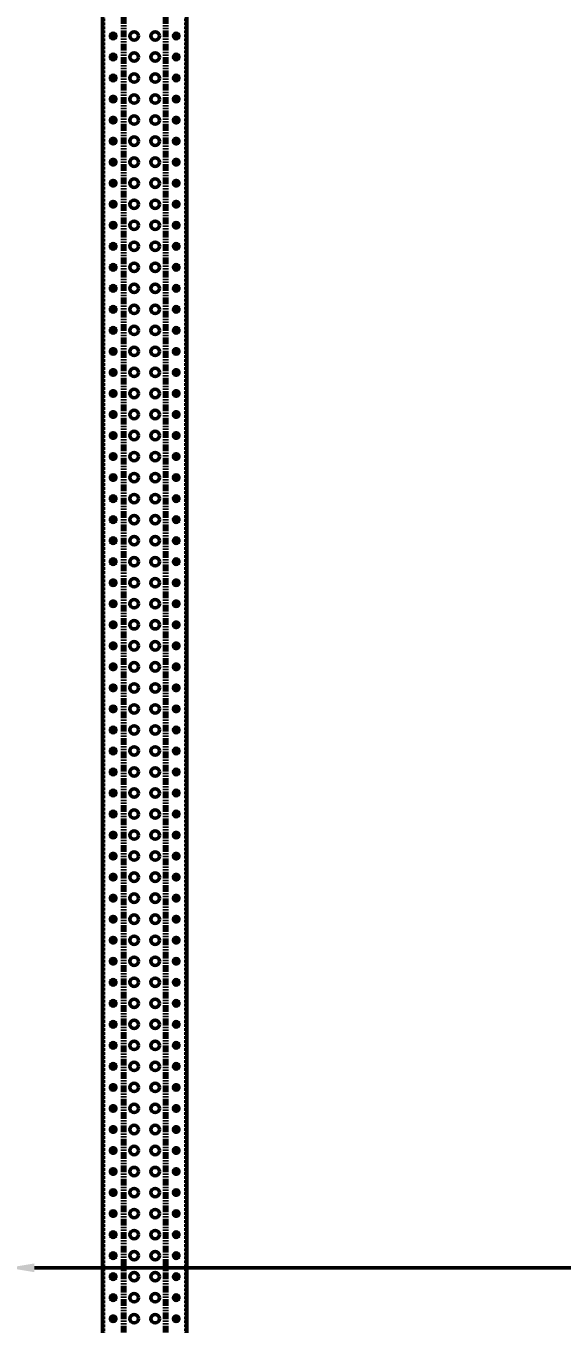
# Model space of a CAD drawing. Header units: millimetres. Extents: x -677815 to 476396, y -125373 to 39000.
# Drawn here: x 438818 to 440094, y -32618 to -29531 of the extents above; entities that cross this region are included whole.
import ezdxf

# ---------------------------------------------------------------- set-up
doc = ezdxf.new("R2010")
doc.units = ezdxf.units.MM
for name, pattern in [('Xref Rapid Pick$0$CENTER', [7, 4, -1, 1, -1]), ('Xref Rapid Pick$0$HIDDEN', [9.525, 6.35, -3.175]), ('Xref Rapid Pick$0$PHANTOM2', [31.75, 15.875, -3.175, 3.175, -3.175, 3.175, -3.175])]:
    doc.linetypes.add(name, pattern=pattern)
for name, color, linetype, lineweight in [('AM_BOR', 4, 'Continuous', 25), ('Xref Rapid Pick$0$BEAM_SIGMA', 2, 'Continuous', 50), ('Xref Rapid Pick$0$Dims', 7, 'Continuous', 50)]:
    doc.layers.add(name, color=color, linetype=linetype, lineweight=lineweight)
doc.styles.add('Xref Rapid Pick$0$STANDARD', font='ISOCP.SHX')
doc.dimstyles.new('Xref Rapid Pick$0$AM_ISO$0', dxfattribs={"dimtxt": 3.5, "dimasz": 2.5, "dimexe": 1.5, "dimexo": 1.5, "dimgap": 1.5, "dimtad": 1, "dimdsep": 46, "dimtxsty": 'Xref Rapid Pick$0$STANDARD', "dimcen": 0, "dimclrd": 256, "dimclre": 256, "dimclrt": 40, "dimadec": 0, "dimazin": 2, "dimtp": 0.1, "dimtm": 0.1, "dimtfac": 0.71, "dimtmove": 0, "dimatfit": 3, "dimfxl": 1, "dimlwd": 50, "dimlwe": 50, "dimarcsym": 1})

# ---------------------------------------------------------------- blocks, each defined once
blk = doc.blocks.new('*U794')
for p, q in [((32175, 25), (-25, 25)), ((32175, -175), (-25, -175))]:
    blk.add_line(p, q)
at = {"color": 8, "linetype": 'Xref Rapid Pick$0$HIDDEN'}
for p, q in [((32175, 22.6), (-25, 22.6)), ((9293.5, 25), (9293.5, 22.6)), ((9306.5, 25), (9306.5, 22.6)), ((9343.5, 25), (9343.5, 22.6)), ((9356.5, 25), (9356.5, 22.6)), ((9393.5, 25), (9393.5, 22.6)), ((9406.5, 25), (9406.5, 22.6)), ((9443.5, 25), (9443.5, 22.6)), ((9456.5, 25), (9456.5, 22.6)), ((9493.5, 25), (9493.5, 22.6)), ((9506.5, 25), (9506.5, 22.6)), ((9543.5, 25), (9543.5, 22.6)), ((9556.5, 25), (9556.5, 22.6)), ((9593.5, 25), (9593.5, 22.6)), ((9606.5, 25), (9606.5, 22.6)), ((9643.5, 25), (9643.5, 22.6)), ((9656.5, 25), (9656.5, 22.6)), ((9693.5, 25), (9693.5, 22.6)), ((9706.5, 25), (9706.5, 22.6)), ((9743.5, 25), (9743.5, 22.6)), ((9756.5, 25), (9756.5, 22.6)), ((9793.5, 25), (9793.5, 22.6)), ((9806.5, 25), (9806.5, 22.6)), ((9843.5, 25), (9843.5, 22.6)), ((9856.5, 25), (9856.5, 22.6)), ((9893.5, 25), (9893.5, 22.6)), ((9906.5, 25), (9906.5, 22.6)), ((9943.5, 25), (9943.5, 22.6)), ((9956.5, 25), (9956.5, 22.6)), ((9993.5, 25), (9993.5, 22.6)), ((10006.5, 25), (10006.5, 22.6)), ((10043.5, 25), (10043.5, 22.6)), ((10056.5, 25), (10056.5, 22.6)), ((10093.5, 25), (10093.5, 22.6)), ((10106.5, 25), (10106.5, 22.6)), ((10143.5, 25), (10143.5, 22.6)), ((10156.5, 25), (10156.5, 22.6)), ((10193.5, 25), (10193.5, 22.6)), ((10206.5, 25), (10206.5, 22.6)), ((10243.5, 25), (10243.5, 22.6)), ((10256.5, 25), (10256.5, 22.6)), ((10293.5, 25), (10293.5, 22.6)), ((10306.5, 25), (10306.5, 22.6)), ((10343.5, 25), (10343.5, 22.6)), ((10356.5, 25), (10356.5, 22.6)), ((10393.5, 25), (10393.5, 22.6)), ((10406.5, 25), (10406.5, 22.6)), ((10443.5, 25), (10443.5, 22.6)), ((10456.5, 25), (10456.5, 22.6)), ((10493.5, 25), (10493.5, 22.6)), ((10506.5, 25), (10506.5, 22.6)), ((10543.5, 25), (10543.5, 22.6)), ((10556.5, 25), (10556.5, 22.6)), ((10593.5, 25), (10593.5, 22.6)), ((10606.5, 25), (10606.5, 22.6)), ((10643.5, 25), (10643.5, 22.6)), ((10656.5, 25), (10656.5, 22.6)), ((10693.5, 25), (10693.5, 22.6)), ((10706.5, 25), (10706.5, 22.6)), ((10743.5, 25), (10743.5, 22.6)), ((10756.5, 25), (10756.5, 22.6)), ((10793.5, 25), (10793.5, 22.6)), ((10806.5, 25), (10806.5, 22.6)), ((10843.5, 25), (10843.5, 22.6)), ((10856.5, 25), (10856.5, 22.6)), ((10893.5, 25), (10893.5, 22.6)), ((10906.5, 25), (10906.5, 22.6)), ((10943.5, 25), (10943.5, 22.6)), ((10956.5, 25), (10956.5, 22.6)), ((10993.5, 25), (10993.5, 22.6)), ((11006.5, 25), (11006.5, 22.6)), ((11043.5, 25), (11043.5, 22.6)), ((11056.5, 25), (11056.5, 22.6)), ((11093.5, 25), (11093.5, 22.6)), ((11106.5, 25), (11106.5, 22.6)), ((11143.5, 25), (11143.5, 22.6)), ((11156.5, 25), (11156.5, 22.6)), ((11193.5, 25), (11193.5, 22.6)), ((11206.5, 25), (11206.5, 22.6)), ((11243.5, 25), (11243.5, 22.6)), ((11256.5, 25), (11256.5, 22.6)), ((11293.5, 25), (11293.5, 22.6)), ((11306.5, 25), (11306.5, 22.6)), ((11343.5, 25), (11343.5, 22.6)), ((11356.5, 25), (11356.5, 22.6)), ((11393.5, 25), (11393.5, 22.6)), ((11406.5, 25), (11406.5, 22.6)), ((11443.5, 25), (11443.5, 22.6)), ((11456.5, 25), (11456.5, 22.6)), ((11493.5, 25), (11493.5, 22.6)), ((11506.5, 25), (11506.5, 22.6)), ((11543.5, 25), (11543.5, 22.6)), ((11556.5, 25), (11556.5, 22.6)), ((11593.5, 25), (11593.5, 22.6)), ((11606.5, 25), (11606.5, 22.6)), ((11643.5, 25), (11643.5, 22.6)), ((11656.5, 25), (11656.5, 22.6)), ((11693.5, 25), (11693.5, 22.6)), ((11706.5, 25), (11706.5, 22.6)), ((11743.5, 25), (11743.5, 22.6)), ((11756.5, 25), (11756.5, 22.6)), ((11793.5, 25), (11793.5, 22.6)), ((11806.5, 25), (11806.5, 22.6)), ((11843.5, 25), (11843.5, 22.6)), ((11856.5, 25), (11856.5, 22.6)), ((11893.5, 25), (11893.5, 22.6)), ((11906.5, 25), (11906.5, 22.6)), ((11943.5, 25), (11943.5, 22.6)), ((11956.5, 25), (11956.5, 22.6)), ((11993.5, 25), (11993.5, 22.6)), ((12006.5, 25), (12006.5, 22.6)), ((12043.5, 25), (12043.5, 22.6)), ((12056.5, 25), (12056.5, 22.6)), ((12093.5, 25), (12093.5, 22.6)), ((12106.5, 25), (12106.5, 22.6)), ((12143.5, 25), (12143.5, 22.6)), ((12156.5, 25), (12156.5, 22.6)), ((12193.5, 25), (12193.5, 22.6)), ((12206.5, 25), (12206.5, 22.6)), ((12243.5, 25), (12243.5, 22.6)), ((12256.5, 25), (12256.5, 22.6)), ((12293.5, 25), (12293.5, 22.6)), ((12306.5, 25), (12306.5, 22.6)), ((12343.5, 25), (12343.5, 22.6)), ((12356.5, 25), (12356.5, 22.6)), ((32175, -172.6), (-25, -172.6)), ((9293.5, -172.6), (9293.5, -175)), ((9306.5, -172.6), (9306.5, -175)), ((9343.5, -172.6), (9343.5, -175)), ((9356.5, -172.6), (9356.5, -175)), ((9393.5, -172.6), (9393.5, -175)), ((9406.5, -172.6), (9406.5, -175)), ((9443.5, -172.6), (9443.5, -175)), ((9456.5, -172.6), (9456.5, -175)), ((9493.5, -172.6), (9493.5, -175)), ((9506.5, -172.6), (9506.5, -175)), ((9543.5, -172.6), (9543.5, -175)), ((9556.5, -172.6), (9556.5, -175)), ((9593.5, -172.6), (9593.5, -175)), ((9606.5, -172.6), (9606.5, -175)), ((9643.5, -172.6), (9643.5, -175)), ((9656.5, -172.6), (9656.5, -175)), ((9693.5, -172.6), (9693.5, -175)), ((9706.5, -172.6), (9706.5, -175)), ((9743.5, -172.6), (9743.5, -175)), ((9756.5, -172.6), (9756.5, -175)), ((9793.5, -172.6), (9793.5, -175)), ((9806.5, -172.6), (9806.5, -175)), ((9843.5, -172.6), (9843.5, -175)), ((9856.5, -172.6), (9856.5, -175)), ((9893.5, -172.6), (9893.5, -175)), ((9906.5, -172.6), (9906.5, -175)), ((9943.5, -172.6), (9943.5, -175)), ((9956.5, -172.6), (9956.5, -175)), ((9993.5, -172.6), (9993.5, -175)), ((10006.5, -172.6), (10006.5, -175)), ((10043.5, -172.6), (10043.5, -175)), ((10056.5, -172.6), (10056.5, -175)), ((10093.5, -172.6), (10093.5, -175)), ((10106.5, -172.6), (10106.5, -175)), ((10143.5, -172.6), (10143.5, -175)), ((10156.5, -172.6), (10156.5, -175)), ((10193.5, -172.6), (10193.5, -175)), ((10206.5, -172.6), (10206.5, -175)), ((10243.5, -172.6), (10243.5, -175)), ((10256.5, -172.6), (10256.5, -175)), ((10293.5, -172.6), (10293.5, -175)), ((10306.5, -172.6), (10306.5, -175)), ((10343.5, -172.6), (10343.5, -175)), ((10356.5, -172.6), (10356.5, -175)), ((10393.5, -172.6), (10393.5, -175)), ((10406.5, -172.6), (10406.5, -175)), ((10443.5, -172.6), (10443.5, -175)), ((10456.5, -172.6), (10456.5, -175)), ((10493.5, -172.6), (10493.5, -175)), ((10506.5, -172.6), (10506.5, -175)), ((10543.5, -172.6), (10543.5, -175)), ((10556.5, -172.6), (10556.5, -175)), ((10593.5, -172.6), (10593.5, -175)), ((10606.5, -172.6), (10606.5, -175)), ((10643.5, -172.6), (10643.5, -175)), ((10656.5, -172.6), (10656.5, -175)), ((10693.5, -172.6), (10693.5, -175)), ((10706.5, -172.6), (10706.5, -175)), ((10743.5, -172.6), (10743.5, -175)), ((10756.5, -172.6), (10756.5, -175)), ((10793.5, -172.6), (10793.5, -175)), ((10806.5, -172.6), (10806.5, -175)), ((10843.5, -172.6), (10843.5, -175)), ((10856.5, -172.6), (10856.5, -175)), ((10893.5, -172.6), (10893.5, -175)), ((10906.5, -172.6), (10906.5, -175)), ((10943.5, -172.6), (10943.5, -175)), ((10956.5, -172.6), (10956.5, -175)), ((10993.5, -172.6), (10993.5, -175)), ((11006.5, -172.6), (11006.5, -175)), ((11043.5, -172.6), (11043.5, -175)), ((11056.5, -172.6), (11056.5, -175)), ((11093.5, -172.6), (11093.5, -175)), ((11106.5, -172.6), (11106.5, -175)), ((11143.5, -172.6), (11143.5, -175)), ((11156.5, -172.6), (11156.5, -175)), ((11193.5, -172.6), (11193.5, -175)), ((11206.5, -172.6), (11206.5, -175)), ((11243.5, -172.6), (11243.5, -175)), ((11256.5, -172.6), (11256.5, -175)), ((11293.5, -172.6), (11293.5, -175)), ((11306.5, -172.6), (11306.5, -175)), ((11343.5, -172.6), (11343.5, -175)), ((11356.5, -172.6), (11356.5, -175)), ((11393.5, -172.6), (11393.5, -175)), ((11406.5, -172.6), (11406.5, -175)), ((11443.5, -172.6), (11443.5, -175)), ((11456.5, -172.6), (11456.5, -175)), ((11493.5, -172.6), (11493.5, -175)), ((11506.5, -172.6), (11506.5, -175)), ((11543.5, -172.6), (11543.5, -175)), ((11556.5, -172.6), (11556.5, -175)), ((11593.5, -172.6), (11593.5, -175)), ((11606.5, -172.6), (11606.5, -175)), ((11643.5, -172.6), (11643.5, -175)), ((11656.5, -172.6), (11656.5, -175)), ((11693.5, -172.6), (11693.5, -175)), ((11706.5, -172.6), (11706.5, -175)), ((11743.5, -172.6), (11743.5, -175)), ((11756.5, -172.6), (11756.5, -175)), ((11793.5, -172.6), (11793.5, -175)), ((11806.5, -172.6), (11806.5, -175)), ((11843.5, -172.6), (11843.5, -175)), ((11856.5, -172.6), (11856.5, -175)), ((11893.5, -172.6), (11893.5, -175)), ((11906.5, -172.6), (11906.5, -175)), ((11943.5, -172.6), (11943.5, -175)), ((11956.5, -172.6), (11956.5, -175)), ((11993.5, -172.6), (11993.5, -175)), ((12006.5, -172.6), (12006.5, -175)), ((12043.5, -172.6), (12043.5, -175)), ((12056.5, -172.6), (12056.5, -175)), ((12093.5, -172.6), (12093.5, -175)), ((12106.5, -172.6), (12106.5, -175)), ((12143.5, -172.6), (12143.5, -175)), ((12156.5, -172.6), (12156.5, -175)), ((12193.5, -172.6), (12193.5, -175)), ((12206.5, -172.6), (12206.5, -175)), ((12243.5, -172.6), (12243.5, -175)), ((12256.5, -172.6), (12256.5, -175)), ((12293.5, -172.6), (12293.5, -175)), ((12306.5, -172.6), (12306.5, -175)), ((12343.5, -172.6), (12343.5, -175)), ((12356.5, -172.6), (12356.5, -175))]:
    blk.add_line(p, q, dxfattribs=at)
at = {"color": 8, "linetype": 'Xref Rapid Pick$0$CENTER'}
for p, q in [((9308.5, 0), (9291.5, 0)), ((9300, 27), (9300, 20.6)), ((9300, -8.5), (9300, 8.5)), ((9358.5, 0), (9341.5, 0)), ((9350, 27), (9350, 20.6)), ((9350, -8.5), (9350, 8.5)), ((9408.5, 0), (9391.5, 0)), ((9400, 27), (9400, 20.6)), ((9400, -8.5), (9400, 8.5)), ((9458.5, 0), (9441.5, 0)), ((9450, 27), (9450, 20.6)), ((9450, -8.5), (9450, 8.5)), ((9508.5, 0), (9491.5, 0)), ((9500, 27), (9500, 20.6)), ((9500, -8.5), (9500, 8.5)), ((9558.5, 0), (9541.5, 0)), ((9550, 27), (9550, 20.6)), ((9550, -8.5), (9550, 8.5)), ((9608.5, 0), (9591.5, 0)), ((9600, 27), (9600, 20.6)), ((9600, -8.5), (9600, 8.5)), ((9658.5, 0), (9641.5, 0)), ((9650, 27), (9650, 20.6)), ((9650, -8.5), (9650, 8.5)), ((9708.5, 0), (9691.5, 0)), ((9700, 27), (9700, 20.6)), ((9700, -8.5), (9700, 8.5)), ((9758.5, 0), (9741.5, 0)), ((9750, 27), (9750, 20.6)), ((9750, -8.5), (9750, 8.5)), ((9808.5, 0), (9791.5, 0)), ((9800, 27), (9800, 20.6)), ((9800, -8.5), (9800, 8.5)), ((9858.5, 0), (9841.5, 0)), ((9850, 27), (9850, 20.6)), ((9850, -8.5), (9850, 8.5)), ((9908.5, 0), (9891.5, 0)), ((9900, 27), (9900, 20.6)), ((9900, -8.5), (9900, 8.5)), ((9958.5, 0), (9941.5, 0)), ((9950, 27), (9950, 20.6)), ((9950, -8.5), (9950, 8.5)), ((10008.5, 0), (9991.5, 0)), ((10000, 27), (10000, 20.6)), ((10000, -8.5), (10000, 8.5)), ((10058.5, 0), (10041.5, 0)), ((10050, 27), (10050, 20.6)), ((10050, -8.5), (10050, 8.5)), ((10108.5, 0), (10091.5, 0)), ((10100, 27), (10100, 20.6)), ((10100, -8.5), (10100, 8.5)), ((10158.5, 0), (10141.5, 0)), ((10150, 27), (10150, 20.6)), ((10150, -8.5), (10150, 8.5)), ((10208.5, 0), (10191.5, 0)), ((10200, 27), (10200, 20.6)), ((10200, -8.5), (10200, 8.5)), ((10258.5, 0), (10241.5, 0)), ((10250, 27), (10250, 20.6)), ((10250, -8.5), (10250, 8.5)), ((10308.5, 0), (10291.5, 0)), ((10300, 27), (10300, 20.6)), ((10300, -8.5), (10300, 8.5)), ((10358.5, 0), (10341.5, 0)), ((10350, 27), (10350, 20.6)), ((10350, -8.5), (10350, 8.5)), ((10408.5, 0), (10391.5, 0)), ((10400, 27), (10400, 20.6)), ((10400, -8.5), (10400, 8.5)), ((10458.5, 0), (10441.5, 0)), ((10450, 27), (10450, 20.6)), ((10450, -8.5), (10450, 8.5)), ((10508.5, 0), (10491.5, 0)), ((10500, 27), (10500, 20.6)), ((10500, -8.5), (10500, 8.5)), ((10558.5, 0), (10541.5, 0)), ((10550, 27), (10550, 20.6)), ((10550, -8.5), (10550, 8.5)), ((10608.5, 0), (10591.5, 0)), ((10600, 27), (10600, 20.6)), ((10600, -8.5), (10600, 8.5)), ((10658.5, 0), (10641.5, 0)), ((10650, 27), (10650, 20.6)), ((10650, -8.5), (10650, 8.5)), ((10708.5, 0), (10691.5, 0)), ((10700, 27), (10700, 20.6)), ((10700, -8.5), (10700, 8.5)), ((10758.5, 0), (10741.5, 0)), ((10750, 27), (10750, 20.6)), ((10750, -8.5), (10750, 8.5)), ((10808.5, 0), (10791.5, 0)), ((10800, 27), (10800, 20.6)), ((10800, -8.5), (10800, 8.5)), ((10858.5, 0), (10841.5, 0)), ((10850, 27), (10850, 20.6)), ((10850, -8.5), (10850, 8.5)), ((10908.5, 0), (10891.5, 0)), ((10900, 27), (10900, 20.6)), ((10900, -8.5), (10900, 8.5)), ((10958.5, 0), (10941.5, 0)), ((10950, 27), (10950, 20.6)), ((10950, -8.5), (10950, 8.5)), ((11008.5, 0), (10991.5, 0)), ((11000, 27), (11000, 20.6)), ((11000, -8.5), (11000, 8.5)), ((11058.5, 0), (11041.5, 0)), ((11050, 27), (11050, 20.6)), ((11050, -8.5), (11050, 8.5)), ((11108.5, 0), (11091.5, 0)), ((11100, 27), (11100, 20.6)), ((11100, -8.5), (11100, 8.5)), ((11158.5, 0), (11141.5, 0)), ((11150, 27), (11150, 20.6)), ((11150, -8.5), (11150, 8.5)), ((11208.5, 0), (11191.5, 0)), ((11200, 27), (11200, 20.6)), ((11200, -8.5), (11200, 8.5)), ((11258.5, 0), (11241.5, 0)), ((11250, 27), (11250, 20.6)), ((11250, -8.5), (11250, 8.5)), ((11308.5, 0), (11291.5, 0)), ((11300, 27), (11300, 20.6)), ((11300, -8.5), (11300, 8.5)), ((11358.5, 0), (11341.5, 0)), ((11350, 27), (11350, 20.6)), ((11350, -8.5), (11350, 8.5)), ((11408.5, 0), (11391.5, 0)), ((11400, 27), (11400, 20.6)), ((11400, -8.5), (11400, 8.5)), ((11458.5, 0), (11441.5, 0)), ((11450, 27), (11450, 20.6)), ((11450, -8.5), (11450, 8.5)), ((11508.5, 0), (11491.5, 0)), ((11500, 27), (11500, 20.6)), ((11500, -8.5), (11500, 8.5)), ((11558.5, 0), (11541.5, 0)), ((11550, 27), (11550, 20.6)), ((11550, -8.5), (11550, 8.5)), ((11608.5, 0), (11591.5, 0)), ((11600, 27), (11600, 20.6)), ((11600, -8.5), (11600, 8.5)), ((11658.5, 0), (11641.5, 0)), ((11650, 27), (11650, 20.6)), ((11650, -8.5), (11650, 8.5)), ((11708.5, 0), (11691.5, 0)), ((11700, 27), (11700, 20.6)), ((11700, -8.5), (11700, 8.5)), ((11758.5, 0), (11741.5, 0)), ((11750, 27), (11750, 20.6)), ((11750, -8.5), (11750, 8.5)), ((11808.5, 0), (11791.5, 0)), ((11800, 27), (11800, 20.6)), ((11800, -8.5), (11800, 8.5)), ((11858.5, 0), (11841.5, 0)), ((11850, 27), (11850, 20.6)), ((11850, -8.5), (11850, 8.5)), ((11908.5, 0), (11891.5, 0)), ((11900, 27), (11900, 20.6)), ((11900, -8.5), (11900, 8.5)), ((11958.5, 0), (11941.5, 0)), ((11950, 27), (11950, 20.6)), ((11950, -8.5), (11950, 8.5)), ((12008.5, 0), (11991.5, 0)), ((12000, 27), (12000, 20.6)), ((12000, -8.5), (12000, 8.5)), ((12058.5, 0), (12041.5, 0)), ((12050, 27), (12050, 20.6)), ((12050, -8.5), (12050, 8.5)), ((12108.5, 0), (12091.5, 0)), ((12100, 27), (12100, 20.6)), ((12100, -8.5), (12100, 8.5)), ((12158.5, 0), (12141.5, 0)), ((12150, 27), (12150, 20.6)), ((12150, -8.5), (12150, 8.5)), ((12208.5, 0), (12191.5, 0)), ((12200, 27), (12200, 20.6)), ((12200, -8.5), (12200, 8.5)), ((12258.5, 0), (12241.5, 0)), ((12250, 27), (12250, 20.6)), ((12250, -8.5), (12250, 8.5)), ((12308.5, 0), (12291.5, 0)), ((12300, 27), (12300, 20.6)), ((12300, -8.5), (12300, 8.5)), ((12358.5, 0), (12341.5, 0)), ((12350, 27), (12350, 20.6)), ((12350, -8.5), (12350, 8.5)), ((9308.5, -150), (9291.5, -150)), ((9300, -158.5), (9300, -141.5)), ((9358.5, -150), (9341.5, -150)), ((9350, -158.5), (9350, -141.5)), ((9408.5, -150), (9391.5, -150)), ((9400, -158.5), (9400, -141.5)), ((9458.5, -150), (9441.5, -150)), ((9450, -158.5), (9450, -141.5)), ((9508.5, -150), (9491.5, -150)), ((9500, -158.5), (9500, -141.5)), ((9558.5, -150), (9541.5, -150)), ((9550, -158.5), (9550, -141.5)), ((9608.5, -150), (9591.5, -150)), ((9600, -158.5), (9600, -141.5)), ((9658.5, -150), (9641.5, -150)), ((9650, -158.5), (9650, -141.5)), ((9708.5, -150), (9691.5, -150)), ((9700, -158.5), (9700, -141.5)), ((9758.5, -150), (9741.5, -150)), ((9750, -158.5), (9750, -141.5)), ((9808.5, -150), (9791.5, -150)), ((9800, -158.5), (9800, -141.5)), ((9858.5, -150), (9841.5, -150)), ((9850, -158.5), (9850, -141.5)), ((9908.5, -150), (9891.5, -150)), ((9900, -158.5), (9900, -141.5)), ((9958.5, -150), (9941.5, -150)), ((9950, -158.5), (9950, -141.5)), ((10008.5, -150), (9991.5, -150)), ((10000, -158.5), (10000, -141.5)), ((10058.5, -150), (10041.5, -150)), ((10050, -158.5), (10050, -141.5)), ((10108.5, -150), (10091.5, -150)), ((10100, -158.5), (10100, -141.5)), ((10158.5, -150), (10141.5, -150)), ((10150, -158.5), (10150, -141.5)), ((10208.5, -150), (10191.5, -150)), ((10200, -158.5), (10200, -141.5)), ((10258.5, -150), (10241.5, -150)), ((10250, -158.5), (10250, -141.5)), ((10308.5, -150), (10291.5, -150)), ((10300, -158.5), (10300, -141.5)), ((10358.5, -150), (10341.5, -150)), ((10350, -158.5), (10350, -141.5)), ((10408.5, -150), (10391.5, -150)), ((10400, -158.5), (10400, -141.5)), ((10458.5, -150), (10441.5, -150)), ((10450, -158.5), (10450, -141.5)), ((10508.5, -150), (10491.5, -150)), ((10500, -158.5), (10500, -141.5)), ((10558.5, -150), (10541.5, -150)), ((10550, -158.5), (10550, -141.5)), ((10608.5, -150), (10591.5, -150)), ((10600, -158.5), (10600, -141.5)), ((10658.5, -150), (10641.5, -150)), ((10650, -158.5), (10650, -141.5)), ((10708.5, -150), (10691.5, -150)), ((10700, -158.5), (10700, -141.5)), ((10758.5, -150), (10741.5, -150)), ((10750, -158.5), (10750, -141.5)), ((10808.5, -150), (10791.5, -150)), ((10800, -158.5), (10800, -141.5)), ((10858.5, -150), (10841.5, -150)), ((10850, -158.5), (10850, -141.5)), ((10908.5, -150), (10891.5, -150)), ((10900, -158.5), (10900, -141.5)), ((10958.5, -150), (10941.5, -150)), ((10950, -158.5), (10950, -141.5)), ((11008.5, -150), (10991.5, -150)), ((11000, -158.5), (11000, -141.5)), ((11058.5, -150), (11041.5, -150)), ((11050, -158.5), (11050, -141.5)), ((11108.5, -150), (11091.5, -150)), ((11100, -158.5), (11100, -141.5)), ((11158.5, -150), (11141.5, -150)), ((11150, -158.5), (11150, -141.5)), ((11208.5, -150), (11191.5, -150)), ((11200, -158.5), (11200, -141.5)), ((11258.5, -150), (11241.5, -150)), ((11250, -158.5), (11250, -141.5)), ((11308.5, -150), (11291.5, -150)), ((11300, -158.5), (11300, -141.5)), ((11358.5, -150), (11341.5, -150)), ((11350, -158.5), (11350, -141.5)), ((11408.5, -150), (11391.5, -150)), ((11400, -158.5), (11400, -141.5)), ((11458.5, -150), (11441.5, -150)), ((11450, -158.5), (11450, -141.5)), ((11508.5, -150), (11491.5, -150)), ((11500, -158.5), (11500, -141.5)), ((11558.5, -150), (11541.5, -150)), ((11550, -158.5), (11550, -141.5)), ((11608.5, -150), (11591.5, -150)), ((11600, -158.5), (11600, -141.5)), ((11658.5, -150), (11641.5, -150)), ((11650, -158.5), (11650, -141.5)), ((11708.5, -150), (11691.5, -150)), ((11700, -158.5), (11700, -141.5)), ((11758.5, -150), (11741.5, -150)), ((11750, -158.5), (11750, -141.5)), ((11808.5, -150), (11791.5, -150)), ((11800, -158.5), (11800, -141.5)), ((11858.5, -150), (11841.5, -150)), ((11850, -158.5), (11850, -141.5)), ((11908.5, -150), (11891.5, -150)), ((11900, -158.5), (11900, -141.5)), ((11958.5, -150), (11941.5, -150)), ((11950, -158.5), (11950, -141.5)), ((12008.5, -150), (11991.5, -150)), ((12000, -158.5), (12000, -141.5)), ((12058.5, -150), (12041.5, -150)), ((12050, -158.5), (12050, -141.5)), ((12108.5, -150), (12091.5, -150)), ((12100, -158.5), (12100, -141.5)), ((12158.5, -150), (12141.5, -150)), ((12150, -158.5), (12150, -141.5)), ((12208.5, -150), (12191.5, -150)), ((12200, -158.5), (12200, -141.5)), ((12258.5, -150), (12241.5, -150)), ((12250, -158.5), (12250, -141.5)), ((12308.5, -150), (12291.5, -150)), ((12300, -158.5), (12300, -141.5)), ((12358.5, -150), (12341.5, -150)), ((12350, -158.5), (12350, -141.5)), ((9300, -170.6), (9300, -177)), ((9350, -170.6), (9350, -177)), ((9400, -170.6), (9400, -177)), ((9450, -170.6), (9450, -177)), ((9500, -170.6), (9500, -177)), ((9550, -170.6), (9550, -177)), ((9600, -170.6), (9600, -177)), ((9650, -170.6), (9650, -177)), ((9700, -170.6), (9700, -177)), ((9750, -170.6), (9750, -177)), ((9800, -170.6), (9800, -177)), ((9850, -170.6), (9850, -177)), ((9900, -170.6), (9900, -177)), ((9950, -170.6), (9950, -177)), ((10000, -170.6), (10000, -177)), ((10050, -170.6), (10050, -177)), ((10100, -170.6), (10100, -177)), ((10150, -170.6), (10150, -177)), ((10200, -170.6), (10200, -177)), ((10250, -170.6), (10250, -177)), ((10300, -170.6), (10300, -177)), ((10350, -170.6), (10350, -177)), ((10400, -170.6), (10400, -177)), ((10450, -170.6), (10450, -177)), ((10500, -170.6), (10500, -177)), ((10550, -170.6), (10550, -177)), ((10600, -170.6), (10600, -177)), ((10650, -170.6), (10650, -177)), ((10700, -170.6), (10700, -177)), ((10750, -170.6), (10750, -177)), ((10800, -170.6), (10800, -177)), ((10850, -170.6), (10850, -177)), ((10900, -170.6), (10900, -177)), ((10950, -170.6), (10950, -177)), ((11000, -170.6), (11000, -177)), ((11050, -170.6), (11050, -177)), ((11100, -170.6), (11100, -177)), ((11150, -170.6), (11150, -177)), ((11200, -170.6), (11200, -177)), ((11250, -170.6), (11250, -177)), ((11300, -170.6), (11300, -177)), ((11350, -170.6), (11350, -177)), ((11400, -170.6), (11400, -177)), ((11450, -170.6), (11450, -177)), ((11500, -170.6), (11500, -177)), ((11550, -170.6), (11550, -177)), ((11600, -170.6), (11600, -177)), ((11650, -170.6), (11650, -177)), ((11700, -170.6), (11700, -177)), ((11750, -170.6), (11750, -177)), ((11800, -170.6), (11800, -177)), ((11850, -170.6), (11850, -177)), ((11900, -170.6), (11900, -177)), ((11950, -170.6), (11950, -177)), ((12000, -170.6), (12000, -177)), ((12050, -170.6), (12050, -177)), ((12100, -170.6), (12100, -177)), ((12150, -170.6), (12150, -177)), ((12200, -170.6), (12200, -177)), ((12250, -170.6), (12250, -177)), ((12300, -170.6), (12300, -177)), ((12350, -170.6), (12350, -177))]:
    blk.add_line(p, q, dxfattribs=at)
at = {"color": 9, "linetype": 'Xref Rapid Pick$0$PHANTOM2'}
for p, q in [((32175, -22.5), (-25, -22.5)), ((32175, -27.9), (-25, -27.9)), ((32175, -122.1), (-25, -122.1)), ((32175, -127.5), (-25, -127.5))]:
    blk.add_line(p, q, dxfattribs=at)
at = {"extrusion": (0, 0, -1)}
for centre in [(-9300, 0), (-9350, 0), (-9400, 0), (-9450, 0), (-9500, 0), (-9550, 0), (-9600, 0), (-9650, 0), (-9700, 0), (-9750, 0), (-9800, 0), (-9850, 0), (-9900, 0), (-9950, 0), (-10000, 0), (-10050, 0), (-10100, 0), (-10150, 0), (-10200, 0), (-10250, 0), (-10300, 0), (-10350, 0), (-10400, 0), (-10450, 0), (-10500, 0), (-10550, 0), (-10600, 0), (-10650, 0), (-10700, 0), (-10750, 0), (-10800, 0), (-10850, 0), (-10900, 0), (-10950, 0), (-11000, 0), (-11050, 0), (-11100, 0), (-11150, 0), (-11200, 0), (-11250, 0), (-11300, 0), (-11350, 0), (-11400, 0), (-11450, 0), (-11500, 0), (-11550, 0), (-11600, 0), (-11650, 0), (-11700, 0), (-11750, 0), (-11800, 0), (-11850, 0), (-11900, 0), (-11950, 0), (-12000, 0), (-12050, 0), (-12100, 0), (-12150, 0), (-12200, 0), (-12250, 0), (-12300, 0), (-12350, 0)]:
    blk.add_circle(centre, 6.5, dxfattribs=at)
for centre, radius in [((9300, -50), 10), ((9350, -50), 10), ((9400, -50), 10), ((9450, -50), 10), ((9500, -50), 10), ((9550, -50), 10), ((9600, -50), 10), ((9650, -50), 10), ((9700, -50), 10), ((9750, -50), 10), ((9800, -50), 10), ((9850, -50), 10), ((9900, -50), 10), ((9950, -50), 10), ((10000, -50), 10), ((10050, -50), 10), ((10100, -50), 10), ((10150, -50), 10), ((10200, -50), 10), ((10250, -50), 10), ((10300, -50), 10), ((10350, -50), 10), ((10400, -50), 10), ((10450, -50), 10), ((10500, -50), 10), ((10550, -50), 10), ((10600, -50), 10), ((10650, -50), 10), ((10700, -50), 10), ((10750, -50), 10), ((10800, -50), 10), ((10850, -50), 10), ((10900, -50), 10), ((10950, -50), 10), ((11000, -50), 10), ((11050, -50), 10), ((11100, -50), 10), ((11150, -50), 10), ((11200, -50), 10), ((11250, -50), 10), ((11300, -50), 10), ((11350, -50), 10), ((11400, -50), 10), ((11450, -50), 10), ((11500, -50), 10), ((11550, -50), 10), ((11600, -50), 10), ((11650, -50), 10), ((11700, -50), 10), ((11750, -50), 10), ((11800, -50), 10), ((11850, -50), 10), ((11900, -50), 10), ((11950, -50), 10), ((12000, -50), 10), ((12050, -50), 10), ((12100, -50), 10), ((12150, -50), 10), ((12200, -50), 10), ((12250, -50), 10), ((12300, -50), 10), ((12350, -50), 10), ((9300, -100), 10), ((9350, -100), 10), ((9400, -100), 10), ((9450, -100), 10), ((9500, -100), 10), ((9550, -100), 10), ((9600, -100), 10), ((9650, -100), 10), ((9700, -100), 10), ((9750, -100), 10), ((9800, -100), 10), ((9850, -100), 10), ((9900, -100), 10), ((9950, -100), 10), ((10000, -100), 10), ((10050, -100), 10), ((10100, -100), 10), ((10150, -100), 10), ((10200, -100), 10), ((10250, -100), 10), ((10300, -100), 10), ((10350, -100), 10), ((10400, -100), 10), ((10450, -100), 10), ((10500, -100), 10), ((10550, -100), 10), ((10600, -100), 10), ((10650, -100), 10), ((10700, -100), 10), ((10750, -100), 10), ((10800, -100), 10), ((10850, -100), 10), ((10900, -100), 10), ((10950, -100), 10), ((11000, -100), 10), ((11050, -100), 10), ((11100, -100), 10), ((11150, -100), 10), ((11200, -100), 10), ((11250, -100), 10), ((11300, -100), 10), ((11350, -100), 10), ((11400, -100), 10), ((11450, -100), 10), ((11500, -100), 10), ((11550, -100), 10), ((11600, -100), 10), ((11650, -100), 10), ((11700, -100), 10), ((11750, -100), 10), ((11800, -100), 10), ((11850, -100), 10), ((11900, -100), 10), ((11950, -100), 10), ((12000, -100), 10), ((12050, -100), 10), ((12100, -100), 10), ((12150, -100), 10), ((12200, -100), 10), ((12250, -100), 10), ((12300, -100), 10), ((12350, -100), 10), ((9300, -150), 6.5), ((9350, -150), 6.5), ((9400, -150), 6.5), ((9450, -150), 6.5), ((9500, -150), 6.5), ((9550, -150), 6.5), ((9600, -150), 6.5), ((9650, -150), 6.5), ((9700, -150), 6.5), ((9750, -150), 6.5), ((9800, -150), 6.5), ((9850, -150), 6.5), ((9900, -150), 6.5), ((9950, -150), 6.5), ((10000, -150), 6.5), ((10050, -150), 6.5), ((10100, -150), 6.5), ((10150, -150), 6.5), ((10200, -150), 6.5), ((10250, -150), 6.5), ((10300, -150), 6.5), ((10350, -150), 6.5), ((10400, -150), 6.5), ((10450, -150), 6.5), ((10500, -150), 6.5), ((10550, -150), 6.5), ((10600, -150), 6.5), ((10650, -150), 6.5), ((10700, -150), 6.5), ((10750, -150), 6.5), ((10800, -150), 6.5), ((10850, -150), 6.5), ((10900, -150), 6.5), ((10950, -150), 6.5), ((11000, -150), 6.5), ((11050, -150), 6.5), ((11100, -150), 6.5), ((11150, -150), 6.5), ((11200, -150), 6.5), ((11250, -150), 6.5), ((11300, -150), 6.5), ((11350, -150), 6.5), ((11400, -150), 6.5), ((11450, -150), 6.5), ((11500, -150), 6.5), ((11550, -150), 6.5), ((11600, -150), 6.5), ((11650, -150), 6.5), ((11700, -150), 6.5), ((11750, -150), 6.5), ((11800, -150), 6.5), ((11850, -150), 6.5), ((11900, -150), 6.5), ((11950, -150), 6.5), ((12000, -150), 6.5), ((12050, -150), 6.5), ((12100, -150), 6.5), ((12150, -150), 6.5), ((12200, -150), 6.5), ((12250, -150), 6.5), ((12300, -150), 6.5), ((12350, -150), 6.5)]:
    blk.add_circle(centre, radius)
blk = doc.blocks.new('*D890')
at = {"layer": 'Defpoints', "color": 0, "transparency": 16777216}
for p in [(442195.8, -32483.9), (438775.8, -32851.8), (442195.8, -34662.7)]:
    blk.add_point(p, dxfattribs=at)
at = {"layer": 'Xref Rapid Pick$0$Dims', "lineweight": 50, "transparency": 16777216}
for p, q in [((438775.8, -32814.3), (438775.8, -32446.4)), ((442195.8, -34625.2), (442195.8, -32446.4)), ((438838.3, -32483.9), (442133.3, -32483.9))]:
    blk.add_line(p, q, dxfattribs=at)
at = {"layer": 'Xref Rapid Pick$0$Dims', "transparency": 16777216}
for points in [[(438838.3, -32473.5), (438838.3, -32494.3), (438775.8, -32483.9)], [(442133.3, -32473.5), (442133.3, -32494.3), (442195.8, -32483.9)]]:
    blk.add_solid(points, dxfattribs=at)
at = {"layer": 'Xref Rapid Pick$0$Dims', "color": 40, "lineweight": 50, "transparency": 16777216, "insert": (440485.8, -32402.6), "char_height": 87.5, "attachment_point": 5, "style": 'Xref Rapid Pick$0$STANDARD'}
blk.add_mtext('3420', dxfattribs=at)
blk = doc.blocks.new('Xref Rapid Pick')
at = {"layer": 'Xref Rapid Pick$0$BEAM_SIGMA', "rotation": 90}
blk.add_blockref('*U794', (439025.8, -41905), dxfattribs=at)
at = {"layer": 'Xref Rapid Pick$0$Dims', "lineweight": 50}
dim = blk.add_linear_dim(base=(442195.8, -32483.9), p1=(438775.8, -32851.8), p2=(442195.8, -34662.7), angle=180, dimstyle='Xref Rapid Pick$0$AM_ISO$0', override={"dimscale": 25, "dimdec": 0}, dxfattribs=at)
dim.commit()
dim.dimension.update_dxf_attribs({"geometry": '*D890', "text_midpoint": (440485.8, -32402.6)})

msp = doc.modelspace()

# ---------------------------------------------------------------- block references
at = {"layer": 'AM_BOR'}
msp.add_blockref('Xref Rapid Pick', (0, 0), dxfattribs=at)

doc.saveas('drawing.dxf')
